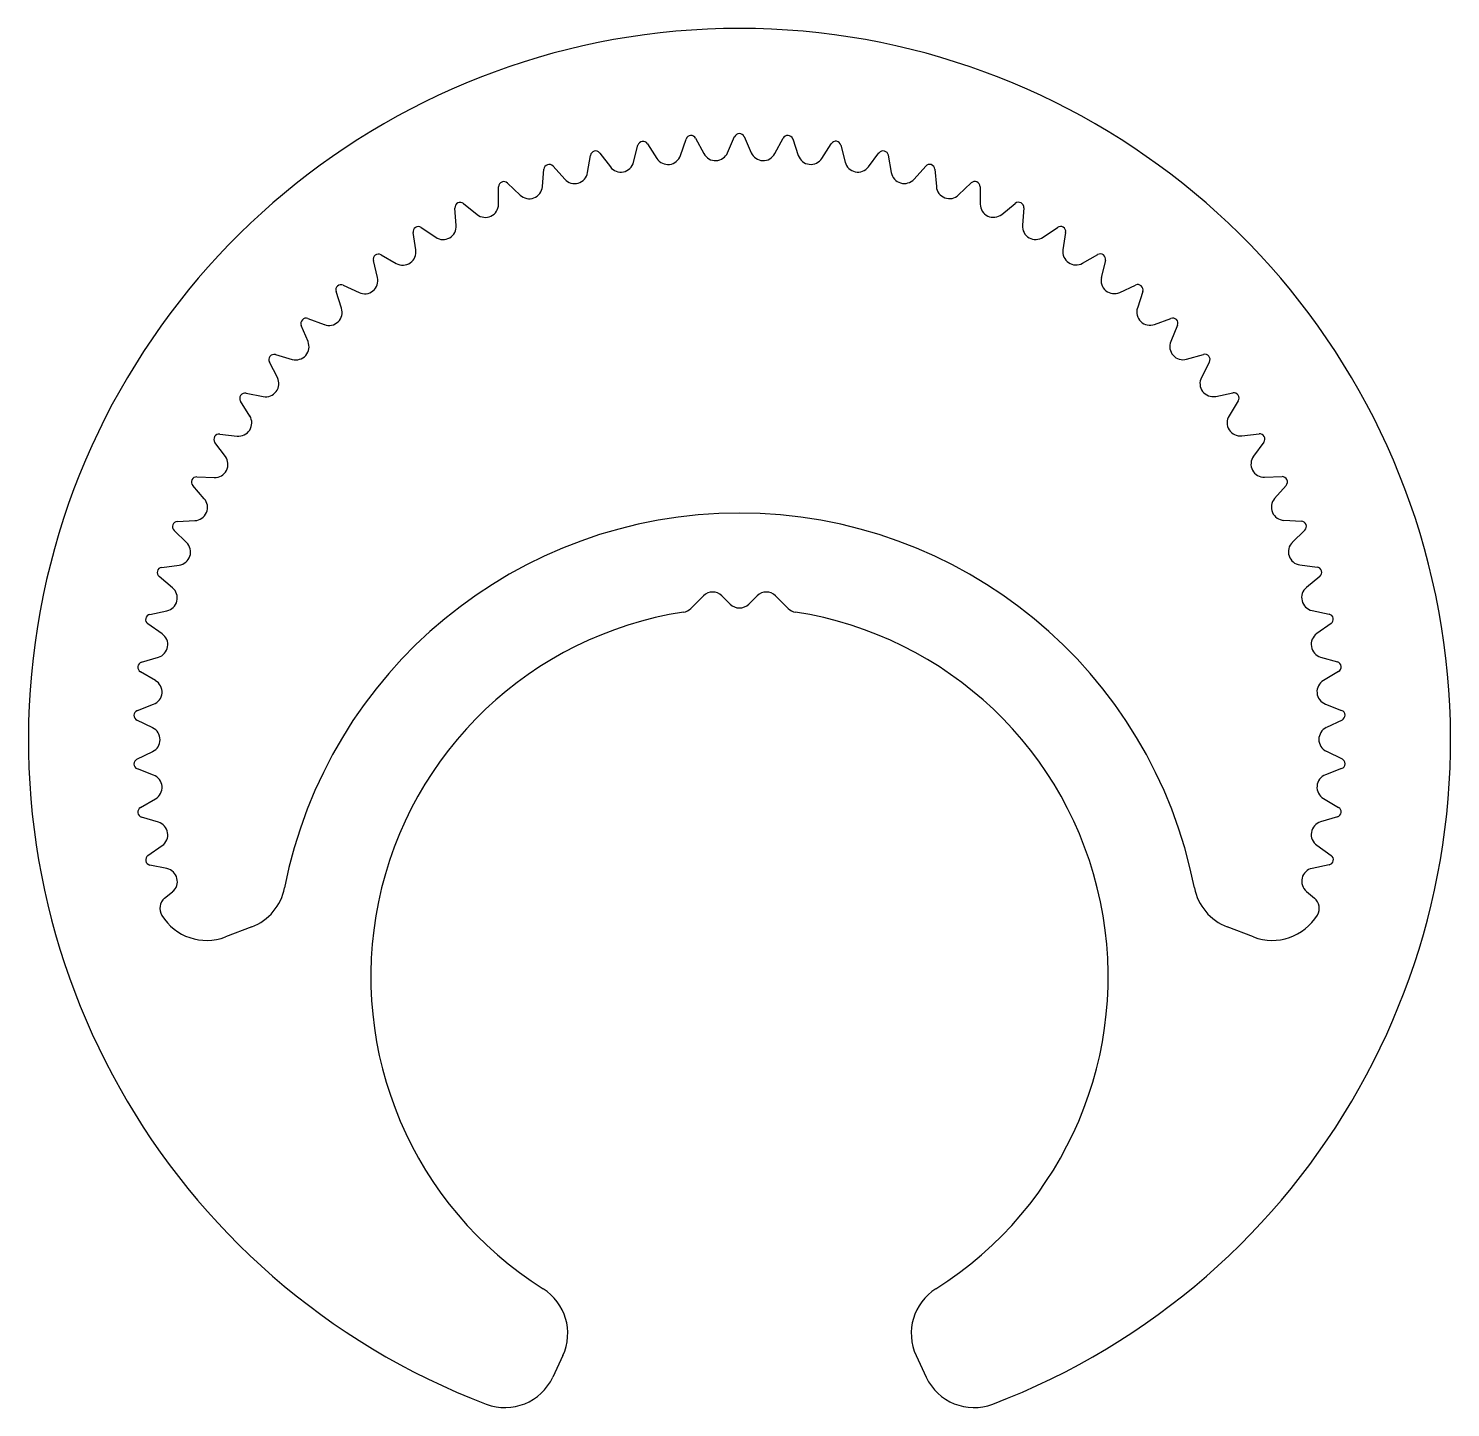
# Model space of a CAD drawing. Extents: x 1208.8 to 1235.8, y 2070.1 to 2096.3.
import ezdxf

# ---------------------------------------------------------------- set-up
doc = ezdxf.new("R2010")
doc.units = 0
doc.layers.get('0').update_dxf_attribs({"linetype": 'CONTINUOUS'})

msp = doc.modelspace()

# ---------------------------------------------------------------- linework, layer by layer
for p, q in [((1221.161, 2093.872), (1221.268, 2094.186)), ((1221.45, 2094.201), (1221.606, 2093.909)), ((1222.056, 2093.927), (1222.188, 2094.231)), ((1222.372, 2094.231), (1222.504, 2093.927)), ((1222.954, 2093.909), (1223.109, 2094.201)), ((1223.292, 2094.187), (1223.399, 2093.873)), ((1219.397, 2093.549), (1219.452, 2093.876)), ((1219.63, 2093.92), (1219.831, 2093.656)), ((1220.272, 2093.746), (1220.353, 2094.068)), ((1220.535, 2094.097), (1220.714, 2093.818)), ((1223.847, 2093.819), (1224.025, 2094.098)), ((1224.207, 2094.068), (1224.288, 2093.747)), ((1224.729, 2093.657), (1224.93, 2093.921)), ((1225.108, 2093.877), (1225.164, 2093.55)), ((1218.54, 2093.282), (1218.569, 2093.612)), ((1218.743, 2093.67), (1218.964, 2093.424)), ((1225.596, 2093.425), (1225.817, 2093.672)), ((1225.992, 2093.614), (1226.02, 2093.283)), ((1217.878, 2093.35), (1218.119, 2093.122)), ((1226.442, 2093.124), (1226.682, 2093.352)), ((1217.707, 2092.947), (1217.709, 2093.278)), ((1226.851, 2093.28), (1226.853, 2092.949)), ((1216.905, 2092.546), (1216.88, 2092.876)), ((1217.042, 2092.961), (1217.301, 2092.753)), ((1227.26, 2092.756), (1227.518, 2092.964)), ((1227.681, 2092.879), (1227.656, 2092.548)), ((1216.241, 2092.507), (1216.515, 2092.32)), ((1228.046, 2092.323), (1228.32, 2092.509)), ((1216.137, 2092.081), (1216.086, 2092.409)), ((1228.475, 2092.411), (1228.424, 2092.084)), ((1215.478, 2091.989), (1215.766, 2091.825)), ((1228.795, 2091.828), (1229.083, 2091.992)), ((1215.409, 2091.556), (1215.331, 2091.879)), ((1229.23, 2091.882), (1229.152, 2091.56)), ((1214.725, 2090.975), (1214.622, 2091.29)), ((1214.759, 2091.412), (1215.06, 2091.272)), ((1229.501, 2091.275), (1229.802, 2091.415)), ((1229.939, 2091.293), (1229.836, 2090.978)), ((1214.091, 2090.34), (1213.963, 2090.646)), ((1214.09, 2090.778), (1214.4, 2090.663)), ((1230.161, 2090.666), (1230.472, 2090.782)), ((1230.599, 2090.65), (1230.471, 2090.344)), ((1213.473, 2090.093), (1213.792, 2090.003)), ((1230.77, 2090.007), (1231.089, 2090.097)), ((1213.509, 2089.657), (1213.357, 2089.951)), ((1231.205, 2089.955), (1231.053, 2089.66)), ((1212.914, 2089.361), (1213.239, 2089.296)), ((1231.323, 2089.3), (1231.648, 2089.365)), ((1212.985, 2088.928), (1212.809, 2089.21)), ((1231.753, 2089.214), (1231.577, 2088.932)), ((1212.415, 2088.585), (1212.744, 2088.548)), ((1231.818, 2088.552), (1232.147, 2088.59)), ((1212.521, 2088.16), (1212.323, 2088.427)), ((1232.239, 2088.431), (1232.042, 2088.165)), ((1211.98, 2087.773), (1212.312, 2087.761)), ((1232.251, 2087.766), (1232.583, 2087.777)), ((1212.12, 2087.357), (1211.902, 2087.607)), ((1232.661, 2087.611), (1232.443, 2087.362)), ((1211.612, 2086.927), (1211.943, 2086.943)), ((1232.62, 2086.948), (1232.951, 2086.932)), ((1211.785, 2086.525), (1211.547, 2086.756)), ((1233.016, 2086.761), (1232.778, 2086.529)), ((1211.314, 2086.055), (1211.642, 2086.098)), ((1232.921, 2086.102), (1233.25, 2086.06)), ((1211.518, 2085.668), (1211.263, 2085.879)), ((1233.301, 2085.884), (1233.046, 2085.673)), ((1221.597, 2085.514), (1221.357, 2085.274)), ((1222.106, 2085.359), (1221.95, 2085.514)), ((1222.459, 2085.359), (1222.615, 2085.514)), ((1222.968, 2085.514), (1223.208, 2085.274)), ((1211.086, 2085.162), (1211.41, 2085.231)), ((1233.153, 2085.235), (1233.478, 2085.167)), ((1211.321, 2084.792), (1211.049, 2084.982)), ((1233.515, 2084.987), (1233.243, 2084.797)), ((1210.931, 2084.254), (1211.249, 2084.348)), ((1233.315, 2084.353), (1233.633, 2084.259)), ((1211.195, 2083.904), (1210.909, 2084.071)), ((1233.655, 2084.076), (1233.369, 2083.909)), ((1210.85, 2083.335), (1211.159, 2083.455)), ((1233.406, 2083.46), (1233.715, 2083.34)), ((1211.141, 2083.008), (1210.842, 2083.152)), ((1233.722, 2083.157), (1233.424, 2083.013)), ((1210.843, 2082.414), (1211.141, 2082.558)), ((1233.424, 2082.563), (1233.723, 2082.419)), ((1211.159, 2082.111), (1210.85, 2082.23)), ((1233.715, 2082.235), (1233.406, 2082.116)), ((1210.91, 2081.494), (1211.196, 2081.662)), ((1233.37, 2081.667), (1233.656, 2081.499)), ((1211.25, 2081.218), (1210.932, 2081.312)), ((1233.634, 2081.317), (1233.316, 2081.223)), ((1211.05, 2080.583), (1211.322, 2080.773)), ((1233.244, 2080.778), (1233.516, 2080.588)), ((1211.411, 2080.335), (1211.087, 2080.404)), ((1233.479, 2080.409), (1233.155, 2080.34)), ((1211.368, 2079.773), (1211.519, 2079.898)), ((1233.047, 2079.903), (1233.199, 2079.777)), ((1213.023, 2079.231), (1212.524, 2079.04)), ((1232.041, 2079.04), (1231.542, 2079.231)), ((1218.928, 2071.092), (1218.737, 2070.682)), ((1225.637, 2071.092), (1225.828, 2070.682))]:
    msp.add_line(p, q)
for centre, radius, start, end in [((1222.282, 2082.785), 13.5, 290.8629, 249.1371), ((1220.45, 2094.043), 0.1, 32.6826, 165.8043), ((1221.362, 2094.154), 0.1, 28.0672, 161.1889), ((1222.28, 2094.191), 0.1, 23.4518, 156.5735), ((1223.198, 2094.154), 0.1, 18.8365, 151.9582), ((1224.11, 2094.044), 0.1, 14.2211, 147.3428), ((1219.55, 2093.859), 0.1, 37.298, 170.4197), ((1220.924, 2093.953), 0.25, 212.6826, 341.1889), ((1221.827, 2094.026), 0.25, 208.0672, 336.5735), ((1222.733, 2094.026), 0.25, 203.4518, 331.9582), ((1223.636, 2093.954), 0.25, 198.8365, 327.3428), ((1225.01, 2093.86), 0.1, 9.6057, 142.7274), ((1218.668, 2093.603), 0.1, 41.9134, 175.0351), ((1220.03, 2093.808), 0.25, 217.298, 345.8043), ((1224.53, 2093.809), 0.25, 194.2211, 322.7274), ((1225.892, 2093.605), 0.1, 4.9903, 138.112), ((1217.809, 2093.278), 0.1, 46.5288, 179.6505), ((1219.15, 2093.591), 0.25, 221.9134, 350.4197), ((1225.41, 2093.592), 0.25, 189.6057, 318.112), ((1226.751, 2093.28), 0.1, 0.3749, 133.4966), ((1218.291, 2093.303), 0.25, 226.5288, 355.0351), ((1226.269, 2093.305), 0.25, 184.9903, 313.4966), ((1216.98, 2092.884), 0.1, 51.1442, 184.2658), ((1217.457, 2092.948), 0.25, 231.1442, 359.6505), ((1227.103, 2092.95), 0.25, 180.3749, 308.8812), ((1227.581, 2092.886), 0.1, 355.7595, 128.8812), ((1216.184, 2092.424), 0.1, 55.7595, 188.8812), ((1216.655, 2092.527), 0.25, 235.7595, 4.2658), ((1227.905, 2092.529), 0.25, 175.7595, 304.2658), ((1228.376, 2092.427), 0.1, 351.1442, 124.2658), ((1215.428, 2091.902), 0.1, 60.3749, 193.4966), ((1215.89, 2092.043), 0.25, 240.3749, 8.8812), ((1228.671, 2092.045), 0.25, 171.1442, 299.6505), ((1229.132, 2091.905), 0.1, 346.5288, 119.6505), ((1214.717, 2091.321), 0.1, 64.9903, 198.112), ((1215.166, 2091.498), 0.25, 244.9903, 13.4966), ((1229.396, 2091.501), 0.25, 166.5288, 295.0351), ((1229.844, 2091.324), 0.1, 341.9134, 115.0351), ((1214.488, 2090.897), 0.25, 249.6057, 18.112), ((1230.074, 2090.901), 0.25, 161.9134, 290.4197), ((1214.055, 2090.685), 0.1, 69.6057, 202.7274), ((1230.507, 2090.688), 0.1, 337.298, 110.4197), ((1213.86, 2090.244), 0.25, 254.2211, 22.7274), ((1230.702, 2090.247), 0.25, 157.298, 285.8043), ((1213.446, 2089.997), 0.1, 74.2211, 207.3428), ((1231.116, 2090.001), 0.1, 332.6826, 105.8043), ((1213.287, 2089.542), 0.25, 258.8365, 27.3428), ((1231.275, 2089.546), 0.25, 152.6826, 281.1889), ((1212.894, 2089.263), 0.1, 78.8365, 211.9582), ((1231.668, 2089.267), 0.1, 328.0672, 101.1889), ((1212.773, 2088.796), 0.25, 263.4518, 31.9582), ((1231.79, 2088.8), 0.25, 148.0672, 276.5735), ((1212.403, 2088.486), 0.1, 83.4518, 216.5735), ((1232.159, 2088.49), 0.1, 323.4518, 96.5735), ((1212.32, 2088.011), 0.25, 268.0672, 36.5735), ((1232.243, 2088.016), 0.25, 143.4518, 271.9582), ((1211.977, 2087.673), 0.1, 88.0672, 221.1889), ((1232.586, 2087.677), 0.1, 318.8365, 91.9582), ((1211.932, 2087.193), 0.25, 272.6826, 41.1889), ((1232.631, 2087.197), 0.25, 138.8365, 267.3428), ((1211.617, 2086.828), 0.1, 92.6826, 225.8043), ((1222.282, 2078.285), 8.8, 11.0545, 168.9455), ((1232.946, 2086.832), 0.1, 314.2211, 87.3428), ((1211.611, 2086.346), 0.25, 277.298, 45.8043), ((1232.953, 2086.35), 0.25, 134.2211, 262.7274), ((1211.326, 2085.956), 0.1, 97.298, 230.4197), ((1233.237, 2085.961), 0.1, 309.6057, 82.7274), ((1211.359, 2085.475), 0.25, 281.9134, 50.4197), ((1221.773, 2085.337), 0.25, 45, 135), ((1222.792, 2085.337), 0.25, 45, 135), ((1233.205, 2085.48), 0.25, 129.6057, 258.112), ((1221.18, 2085.451), 0.25, 278.7478, 315), ((1222.282, 2085.535), 0.25, 225, 315), ((1223.385, 2085.451), 0.25, 225, 261.2522), ((1211.107, 2085.064), 0.1, 101.9134, 235.0351), ((1222.282, 2078.285), 7, 98.7478, 237.8192), ((1222.282, 2078.285), 7, 302.1808, 81.2522), ((1233.457, 2085.069), 0.1, 304.9903, 78.112), ((1211.178, 2084.588), 0.25, 286.5288, 55.0351), ((1233.386, 2084.592), 0.25, 124.9903, 253.4966), ((1210.96, 2084.158), 0.1, 106.5288, 239.6505), ((1233.605, 2084.163), 0.1, 300.3749, 73.4966), ((1211.069, 2083.688), 0.25, 291.1442, 59.6505), ((1233.496, 2083.693), 0.25, 120.3749, 248.8812), ((1210.886, 2083.242), 0.1, 111.1442, 244.2658), ((1233.679, 2083.247), 0.1, 295.7595, 68.8812), ((1211.032, 2082.783), 0.25, 295.7595, 64.2658), ((1233.532, 2082.788), 0.25, 115.7595, 244.2658), ((1210.886, 2082.324), 0.1, 115.7595, 248.8812), ((1233.679, 2082.329), 0.1, 291.1442, 64.2658), ((1211.069, 2081.878), 0.25, 300.3749, 68.8812), ((1233.496, 2081.883), 0.25, 111.1442, 239.6505), ((1210.96, 2081.408), 0.1, 120.3749, 253.4966), ((1233.605, 2081.413), 0.1, 286.5288, 59.6505), ((1211.179, 2080.978), 0.25, 304.9903, 73.4966), ((1233.387, 2080.983), 0.25, 106.5288, 235.0351), ((1211.108, 2080.501), 0.1, 124.9903, 258.112), ((1233.458, 2080.506), 0.1, 281.9134, 55.0351), ((1211.36, 2080.091), 0.25, 309.6057, 78.112), ((1233.206, 2080.096), 0.25, 101.9134, 230.4197), ((1212.664, 2080.164), 1, 291, 348.9455), ((1231.901, 2080.164), 1, 191.0545, 249), ((1211.527, 2079.58), 0.25, 129.6057, 211.6056), ((1233.04, 2079.584), 0.25, 328.7476, 50.4197), ((1212.166, 2079.973), 1, 211.6056, 291), ((1232.399, 2079.973), 1, 249, 328.7476), ((1218.022, 2071.514), 1, 335, 57.8192), ((1226.543, 2071.514), 1, 122.1808, 205), ((1217.831, 2071.105), 1, 249.1371, 335), ((1226.734, 2071.105), 1, 205, 290.8629)]:
    msp.add_arc(centre, radius, start, end)

doc.saveas('drawing.dxf')
